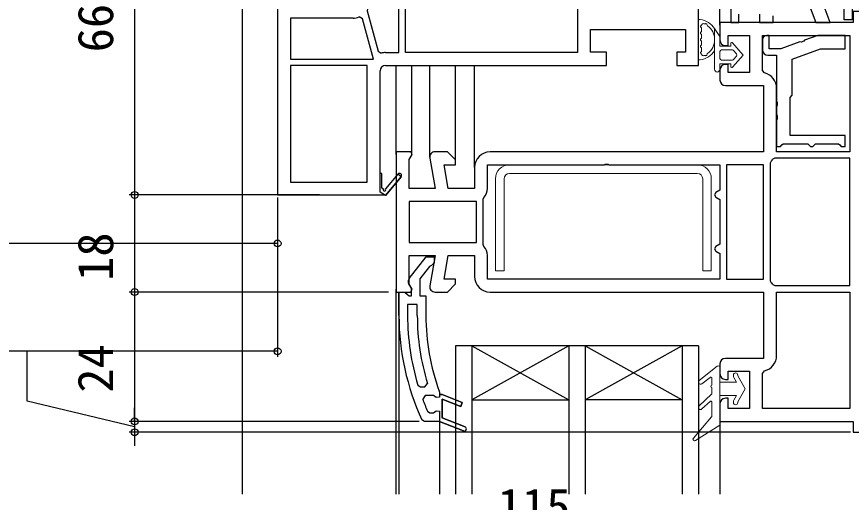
# Model space of a CAD drawing. Units: millimetres, scale not verified. Extents: x -525 to 525, y -783 to 778.
# Drawn here: x -394.9 to -240.2, y 119.3 to 209.4 of the extents above; entities that cross this region are included whole.
import ezdxf
from ezdxf.enums import TextEntityAlignment as Align

# ---------------------------------------------------------------- set-up
doc = ezdxf.new("R2010")
doc.units = ezdxf.units.MM
doc.header["$LTSCALE"] = 4
for name, color, linetype in [('0-3_YKK_11', 7, 'Continuous'), ('0-4_YKK_12', 2, 'Continuous'), ('0-7_YKK_D', 6, 'Continuous')]:
    doc.layers.add(name, color=color, linetype=linetype)
doc.layers.add('0-5_YKK_13', color=4, linetype='Continuous', lineweight=18)
doc.styles.add('ＭＳ ゴシック', font='')
doc.styles.get('ＭＳ ゴシック').set_extended_font_data('MS Gothic')

msp = doc.modelspace()

# ---------------------------------------------------------------- linework, layer by layer
at = {"layer": '0-3_YKK_11'}
for p, q in [((-256.6, 205.143), (-256.6, 203.243)), ((-326.5, 202.743), (-324, 202.743)), ((-264.5, 199.542), (-264.5, 197.642)), ((-327.5, 176.843), (-327.5, 180.343)), ((-264.5, 145.042), (-264.5, 143.142))]:
    msp.add_line(p, q, dxfattribs=at)
for points in [[(-240, 251.843), (-240, 208.843), (-241.5, 208.843), (-241.5, 210.943), (-244.5, 210.943), (-244.5, 212.443), (-241.5, 212.443), (-241.5, 244.843), (-255, 244.843), (-255, 243.043), (-252, 243.043), (-252, 241.543), (-255.5, 241.543)], [(-326.5, 200.343), (-285.5, 200.343), (-285.5, 202.843), (-288.5, 202.843), (-288.5, 207.043), (-270.9, 207.043), (-270.9, 202.843), (-272.5, 202.843), (-272.5, 200.343), (-268.5, 200.343), (-268.5, 241.343)], [(-346.5, 218.343), (-346.5, 176.343), (-326.634, 176.343), (-326.5, 176.266), (-323.595, 179.684), (-324.205, 180.202), (-326.516, 177.483)], [(-324, 202.743), (-324, 215.943), (-329.6, 215.943), (-329.6, 212.043)], [(-248.064, 211.935), (-246.756, 208.343), (-244.096, 208.343), (-245.734, 212.843)], [(-329.856, 210.852), (-329.883, 210.517), (-327.872, 203.011), (-327.275, 202.654)], [(-262.5, 211.343), (-262.5, 208.343), (-261, 208.343), (-261, 209.843)], [(-344.1, 201.543), (-328.721, 201.543), (-330.726, 209.027), (-331.399, 209.36)], [(-332.5, 209.143), (-344.1, 209.143), (-344.1, 201.543)], [(-238, 132.342), (-238, 210.342), (-239.8, 210.342), (-239.8, 208.342), (-264.5, 208.342), (-264.5, 205.042)], [(-257.141, 209.843), (-257.141, 208.343), (-254.641, 208.343), (-254.641, 209.541)], [(-263.5, 204.042), (-263, 204.042), (-263, 205.942), (-259, 205.942), (-259, 199.042), (-263, 199.042), (-263, 200.542), (-263.5, 200.542)], [(-256.218, 198.961), (-256.6, 199.447), (-256.6, 205.942), (-240.4, 205.942)], [(-241.3, 187.343), (-251.5, 187.343), (-251.5, 194.443), (-251.1, 194.843), (-251.1, 201.547), (-245.89, 203.443), (-241.3, 203.443), (-241.3, 205.943), (-246.331, 205.943), (-248.823, 205.036), (-248.954, 204.861), (-249.471, 204.673), (-249.684, 204.723), (-253.2, 203.443), (-255.4, 203.443), (-255.4, 205.943), (-255.8, 205.943)], [(-240.4, 205.942), (-240.4, 184.342), (-254, 184.342), (-254, 196.142)], [(-255.6, 202.243), (-254, 202.243), (-254, 193.701), (-253.88, 193.518), (-253.88, 192.968), (-254, 192.785), (-254, 191.201), (-253.88, 191.018), (-253.88, 190.468), (-254, 190.285), (-254, 185.343), (-253.3, 185.343), (-253, 185.643), (-252.8, 185.843), (-248.2, 185.843), (-248, 185.643), (-247.7, 185.343), (-247.3, 185.343), (-247, 185.643), (-246.8, 185.843), (-242.5, 185.843), (-242.3, 185.643), (-242, 185.343), (-241.3, 185.343), (-241.3, 187.343)], [(-326.894, 177.417), (-327.2, 177.594), (-327.2, 180.343), (-327.5, 180.343), (-327.5, 199.343)], [(-263.5, 196.642), (-256.4, 196.642), (-256.4, 184.342), (-307.1, 184.342)], [(-318.285, 183.169), (-317.293, 177.542), (-322.1, 177.542), (-322.1, 182.899), (-321.52, 183.827), (-321.805, 184.342), (-324.5, 184.342), (-324.5, 158.342), (-321.805, 158.342), (-321.52, 158.858), (-322.1, 159.786), (-322.1, 165.142), (-317.293, 165.142), (-318.285, 159.516)], [(-310, 181.442), (-310, 177.542), (-314.856, 177.542), (-315.632, 181.942), (-313.5, 181.942), (-313.5, 182.842), (-315, 184.342), (-317.3, 184.342)], [(-255.024, 182.631), (-255.2, 182.25), (-255.2, 160.435), (-255.024, 160.054)], [(-240.4, 159.542), (-240.4, 183.142), (-254.308, 183.142), (-254.689, 182.966)], [(-307.6, 177.542), (-307.6, 181.942), (-285.958, 181.942), (-285.775, 182.062), (-285.225, 182.062), (-285.042, 181.942), (-264.5, 181.942), (-264.5, 177.209), (-265.25, 176.776), (-265.5, 176.342), (-265.25, 175.909), (-264.5, 175.476), (-264.5, 167.209), (-265.25, 166.776), (-265.5, 166.342), (-265.25, 165.909), (-264.5, 165.476), (-264.5, 160.742)], [(-323.595, 179.684), (-326.5, 176.266), (-327.5, 176.843)], [(-308.262, 166.798), (-308.4, 167.142), (-308.4, 175.542), (-308.262, 175.887)], [(-322.087, 160.859), (-318.975, 164.842), (-317.5, 164.842), (-317.5, 163.741), (-317.975, 163.242), (-318.345, 163.05), (-320.1, 160.804), (-320.1, 157.642), (-319, 157.642), (-319, 153.975)], [(-317.3, 158.342), (-315, 158.342), (-313.5, 159.842), (-313.5, 160.742), (-315.632, 160.742), (-314.856, 165.142), (-310, 165.142), (-310, 161.242)], [(-264.5, 160.742), (-307.6, 160.742), (-307.6, 165.142)], [(-324, 153.975), (-324, 158.342), (-322.9, 158.342), (-322.404, 157.905), (-322.106, 157.642), (-321.7, 157.642), (-321.7, 159.042), (-321.9, 159.442)], [(-254.689, 159.719), (-254.308, 159.542), (-240.4, 159.542)], [(-307.1, 158.342), (-256.4, 158.342), (-256.4, 146.042), (-263.5, 146.042)], [(-240.4, 158.342), (-240.4, 136.742), (-256.6, 136.742), (-256.6, 143.238), (-256.218, 143.724)], [(-254, 146.542), (-254, 158.342), (-240.4, 158.342)], [(-320.6, 153.975), (-320.6, 156.042), (-322.4, 156.042), (-322.4, 153.975)], [(-263.5, 142.142), (-263, 142.142), (-263, 143.642), (-259, 143.642), (-259, 136.742), (-263, 136.742), (-263, 138.642), (-263.5, 138.642)], [(-320.491, 141.097), (-320.013, 140.742), (-319.176, 140.742), (-318.699, 141.39)], [(-311.752, 133.314), (-316, 135.005), (-316, 138.481), (-312.548, 137.108), (-312.252, 137.851), (-316, 139.342), (-316.5, 139.342), (-316.5, 138.842), (-317.09, 138.767), (-317.575, 139.142), (-317.6, 139.142), (-319.135, 139.142), (-319.604, 138.468)], [(-316.53, 139.96), (-316.5, 139.789), (-316.5, 139.342), (-316, 139.342), (-312.252, 137.851), (-312.548, 137.108), (-316, 138.481), (-316, 135.005), (-311.752, 133.314)], [(-318.705, 136.243), (-318.247, 135.942), (-317.575, 135.942), (-317.09, 136.317), (-316.5, 136.242), (-316.5, 134.342), (-312.048, 132.571), (-316.5, 134.342), (-319.282, 134.342), (-319.736, 134.632)], [(-264.5, 137.642), (-264.5, 134.342), (-239.8, 134.342), (-239.8, 132.342), (-238, 132.342)]]:
    msp.add_lwpolyline(points, dxfattribs=at)
for points in [[(-322.8, 215.943), (-290.9, 215.943), (-290.9, 202.743), (-322.8, 202.743)], [(-329.9, 178.743), (-329.9, 200.343), (-344.1, 200.343), (-344.1, 178.743)], [(-263.3, 181.942), (-263.3, 160.742), (-256.4, 160.742), (-256.4, 181.942)], [(-322.1, 167.542), (-309.6, 167.542), (-309.6, 175.142), (-322.1, 175.142)]]:
    msp.add_lwpolyline(points, close=True, dxfattribs=at)
for centre, radius, start, end in [((-332.5, 212.043), 2.9, 270.00001, 292.31385), ((-255.8, 205.143), 0.8, 90.00001, 179.99999), ((-263.5, 205.042), 1, 180.00001, 269.99999), ((-326.5, 199.343), 3.4, 90.00002, 103.17387), ((-255.6, 203.243), 1, 180.00001, 269.99999), ((-326.5, 199.343), 1, 90.00001, 179.99999), ((-263.5, 199.542), 1, 90.00001, 179.99999), ((-256.9, 196.142), 2.9, 0.00001, 76.39104), ((-263.5, 197.642), 1, 180.00001, 269.99999), ((-317.3, 183.342), 1, 90, 189.99998), ((-307.1, 181.442), 2.9, 90.00001, 179.99999), ((-256.9, 184.842), 2.9, 310.32022, 319.67978), ((-323.9, 179.943), 0.4, 319.64297, 139.64297), ((-326.678, 177.292), 0.25, 150, 49.64297), ((-326.678, 177.292), 0.25, 150, 49.64299), ((-310, 177.542), 2.4, 316.39717, 0), ((-310, 165.142), 2.4, 360, 43.60283), ((-307.1, 161.242), 2.9, 180.00001, 269.99999), ((-321.3, 160.242), 1, 141.91328, 233.13011), ((-317.3, 159.342), 1, 170.00002, 270), ((-256.9, 157.842), 2.9, 40.32022, 49.67978), ((-278, 153.975), 46, 180.00001, 204.86598), ((-278, 153.975), 44.4, 179.99999, 196.86019), ((-278, 153.975), 42.6, 179.99999, 197.18277), ((-278, 153.975), 41, 179.99999, 199.98888), ((-263.5, 145.042), 1, 90.00001, 179.99999), ((-256.9, 146.542), 2.9, 283.60896, 359.99999), ((-263.5, 143.142), 1, 180.00001, 269.99999), ((-278, 153.975), 44.4, 200.44221, 203.53922), ((-263.5, 137.642), 1, 90.00001, 179.99999), ((-311.9, 132.942), 0.4, 248.30059, 68.30061), ((-311.9, 132.942), 0.4, 248.30059, 68.30061)]:
    msp.add_arc(centre, radius, start, end, dxfattribs=at)
at = {"layer": '0-4_YKK_12'}
for p, q in [((-353, 120.842), (-353, 340.491)), ((-264.5, 207.843), (-264.5, 218.575)), ((-324.5, 183.843), (-324.5, 200.343)), ((-321.6, 183.843), (-321.6, 200.343)), ((-318.3, 183.343), (-318.3, 200.343)), ((-313.5, 182.636), (-313.5, 200.343)), ((-310, 181.443), (-310, 200.343)), ((-324.5, 120.842), (-324.5, 158.842)), ((-324, 158.342), (-324, 120.842)), ((-268.5, 148.342), (-313.501, 148.342)), ((-313.497, 148.342), (-313.499, 120.842)), ((-310.5, 148.342), (-310.5, 120.842)), ((-310.5, 148.342), (-292.5, 138.342)), ((-292.5, 148.342), (-310.5, 138.342)), ((-292.5, 148.342), (-292.5, 120.842)), ((-289.5, 148.342), (-289.5, 120.842)), ((-271.5, 148.342), (-289.5, 138.342)), ((-289.5, 148.342), (-271.5, 138.342)), ((-271.5, 148.342), (-271.5, 120.842)), ((-268.5, 148.342), (-268.5, 120.842)), ((-310.5, 138.342), (-292.5, 138.342)), ((-271.5, 138.342), (-289.5, 138.342)), ((-264.5, 134.842), (-264.5, 120.842)), ((-316.5, 134.342), (-316.5, 120.842))]:
    msp.add_line(p, q, dxfattribs=at)
at = {"layer": '0-5_YKK_13'}
for p, q in [((-268.5, 208.607), (-268.5, 201.679)), ((-267.9, 207.207), (-267.9, 206.775)), ((-267.9, 205.975), (-267.9, 205.543)), ((-265.5, 199.642), (-265.5, 207.192)), ((-267.9, 204.743), (-267.9, 204.311)), ((-264.5, 205.743), (-264.5, 203.943)), ((-264.5, 205.743), (-264.5, 203.943)), ((-262.5, 203.943), (-262.5, 204.441)), ((-262.5, 204.441), (-262.5, 203.943)), ((-262.144, 204.572), (-260.2, 202.293)), ((-260.2, 202.293), (-262.144, 204.572)), ((-267.9, 203.511), (-267.9, 203.079)), ((-264.5, 203.943), (-262.5, 203.943)), ((-262.5, 203.943), (-264.5, 203.943)), ((-264.5, 202.943), (-264.5, 201.643)), ((-264.5, 202.943), (-264.5, 201.643)), ((-262.2, 203.243), (-264.2, 203.243)), ((-262.2, 203.243), (-264.2, 203.243)), ((-261.418, 202.488), (-261.972, 203.138)), ((-261.418, 202.488), (-261.972, 203.138)), ((-264.2, 201.343), (-262.2, 201.343)), ((-264.2, 201.343), (-262.2, 201.343)), ((-260.2, 202.293), (-262.144, 200.014)), ((-260.2, 202.293), (-262.144, 200.014)), ((-261.972, 201.448), (-261.418, 202.098)), ((-261.418, 202.098), (-261.972, 201.448)), ((-264.5, 200.643), (-264.5, 199.643)), ((-262.5, 200.643), (-264.5, 200.643)), ((-264.5, 200.643), (-264.5, 199.643)), ((-262.5, 200.643), (-264.5, 200.643)), ((-262.5, 200.145), (-262.5, 200.643)), ((-262.5, 200.643), (-262.5, 200.145)), ((-303.5, 181.942), (-268.7, 181.942)), ((-303.5, 180.342), (-268.7, 180.342)), ((-306.1, 179.342), (-306.1, 162.242)), ((-304.5, 179.342), (-304.5, 162.242)), ((-267.7, 179.342), (-267.7, 162.242)), ((-266.1, 179.342), (-266.1, 162.242)), ((-306.1, 162.242), (-304.5, 162.242)), ((-267.7, 162.242), (-266.1, 162.242)), ((-268.346, 141.958), (-264.984, 144.579)), ((-264.5, 144.343), (-264.5, 133.643)), ((-266.323, 142.515), (-267.855, 141.326)), ((-266, 141.065), (-266, 142.357)), ((-262, 142.71), (-262, 142.942)), ((-261.445, 141.642), (-261.946, 142.51)), ((-261.2, 142.817), (-261.2, 142.942)), ((-259.8, 140.392), (-261.2, 142.817)), ((-261.445, 141.642), (-264.5, 141.642)), ((-266.064, 139.383), (-268.372, 137.235)), ((-266, 139.53), (-266, 140.665)), ((-259.8, 140.392), (-261.2, 137.968)), ((-266.336, 138.037), (-267.828, 136.65)), ((-266, 135.316), (-266, 137.891)), ((-261.445, 139.142), (-264.5, 139.142)), ((-262, 137.842), (-262, 138.075)), ((-261.445, 139.142), (-261.946, 138.275)), ((-261.2, 137.842), (-261.2, 137.968)), ((-266.048, 135.186), (-269.428, 131.238)), ((-264.5, 133.643), (-269.04, 130.789))]:
    msp.add_line(p, q, dxfattribs=at)
msp.add_lwpolyline([(-265.5, 207.192), (-264.5, 205.743), (-265.5, 207.192)], dxfattribs=at)
for centre, radius, start, end in [((-268.2, 208.607), 0.3, 81.79391, 180), ((-268.7, 205.143), 3.8, 32.63687, 81.79391), ((-267.9, 207.607), 0.2, 121.83486, 233.1301), ((-268.2, 207.207), 0.3, 0, 53.1301), ((-268.164, 208.032), 0.3, 301.83486, 339.97791), ((-267.6, 207.826), 0.3, 67.71823, 159.97791), ((-268.7, 205.143), 3.2, 66.85224, 67.71823), ((-267.324, 208.361), 0.3, 246.85224, 296.63299), ((-267.1, 207.914), 0.2, 3.36701, 116.63299), ((-266.601, 207.944), 0.3, 183.36701, 233.14776), ((-268.7, 205.143), 3.2, 306.85224, 53.14776), ((-267.9, 206.375), 0.2, 126.8699, 233.1301), ((-268.2, 206.775), 0.3, 306.8699, 0), ((-268.2, 205.975), 0.3, 0, 53.1301), ((-267.9, 205.143), 0.2, 126.8699, 233.1301), ((-268.2, 205.543), 0.3, 306.8699, 0), ((-268.2, 204.743), 0.3, 0, 53.1301), ((-268.2, 204.311), 0.3, 306.8699, 0), ((-262.298, 204.441), 0.202, 40.46378, 179.99997), ((-262.298, 204.441), 0.202, 40.46381, 180), ((-268.7, 205.143), 3.8, 278.20609, 327.36313), ((-267.9, 203.911), 0.2, 126.8699, 233.1301), ((-267.9, 202.679), 0.2, 126.8699, 238.16514), ((-268.2, 203.511), 0.3, 0, 53.1301), ((-268.2, 203.079), 0.3, 306.8699, 0), ((-264.2, 202.943), 0.3, 90, 180), ((-264.2, 202.943), 0.3, 90, 180), ((-262.2, 202.943), 0.3, 40.46381, 90), ((-262.2, 202.943), 0.3, 40.46381, 90), ((-268.2, 201.679), 0.3, 180, 278.20609), ((-268.164, 202.254), 0.3, 20.02209, 58.16514), ((-267.6, 202.46), 0.3, 200.02209, 292.28177), ((-268.7, 205.143), 3.2, 292.28177, 293.14776), ((-267.324, 201.925), 0.3, 63.36701, 113.14776), ((-267.1, 202.372), 0.2, 243.36701, 356.63299), ((-266.601, 202.342), 0.3, 126.85224, 176.63299), ((-264.2, 201.643), 0.3, 180, 270), ((-264.2, 201.643), 0.3, 180, 270), ((-262.2, 201.643), 0.3, 270, 319.53619), ((-262.2, 201.643), 0.3, 270, 319.53619), ((-261.646, 202.293), 0.3, 319.53619, 40.46381), ((-261.646, 202.293), 0.3, 319.53619, 40.46381), ((-265, 199.643), 0.5, 179.88541, 0), ((-265, 199.642), 0.5, 180.11462, 359.88538), ((-265, 199.643), 0.5, 359.88533, 359.99998), ((-262.298, 200.145), 0.202, 180, 319.53619), ((-262.298, 200.145), 0.202, 180, 319.53619), ((-303.5, 179.342), 2.6, 90, 180), ((-268.7, 179.342), 2.6, 0, 90), ((-303.5, 179.342), 1, 90, 180), ((-268.7, 179.342), 1, 0, 90), ((-264.8, 144.343), 0.3, 0, 127.94551), ((-266.2, 142.357), 0.2, 0, 127.81232), ((-261.6, 142.942), 0.4, 0, 180), ((-261.6, 142.71), 0.4, 180, 210), ((-268.1, 141.643), 0.4, 127.94551, 307.81232), ((-266, 140.865), 0.2, 90, 270), ((-266.2, 139.53), 0.2, 312.9326, 0), ((-266.2, 137.891), 0.2, 0, 132.9326), ((-261.6, 138.075), 0.4, 150, 180), ((-261.6, 137.842), 0.4, 180, 0), ((-268.1, 136.943), 0.4, 132.9326, 312.9326), ((-266.2, 135.316), 0.2, 319.43895, 0), ((-269.2, 131.043), 0.3, 139.43895, 302.15282)]:
    msp.add_arc(centre, radius, start, end, dxfattribs=at)
at = {"layer": '0-7_YKK_D'}
for p, q in [((-373, 242.342), (-373, 176.342)), ((-338.734, 176.342), (-374, 176.342)), ((-339.734, 176.342), (-374, 176.342)), ((-373, 176.342), (-373, 158.342)), ((-346.5, 175.843), (-346.5, 146.342)), ((-346.5, 175.843), (-346.5, 166.342)), ((-325.934, 158.342), (-374, 158.342)), ((-326.934, 158.342), (-374, 158.342)), ((-373, 158.342), (-373, 134.342)), ((-346.5, 147.342), (-507.245, 147.342)), ((-373, 134.342), (-373, 136.892)), ((-320.282, 134.342), (-374, 134.342)), ((-320.282, 134.342), (-374, 134.342)), ((-373, 134.342), (-373, 132.342)), ((-373, 134.342), (-373, 132.342)), ((-240.3, 132.342), (-374, 132.342)), ((-373, 132.342), (-373, 129.792))]:
    msp.add_line(p, q, dxfattribs=at)
for points in [[(-346.5, 167.342), (-425.772, 167.342), (-499.751, 167.342)], [(-373, 133.342), (-392.921, 138.129), (-392.921, 147.344)]]:
    msp.add_lwpolyline(points, dxfattribs=at)
for centre in [(-373, 176.342), (-373, 176.342), (-346.5, 167.342), (-373, 158.342), (-373, 158.342), (-346.5, 147.342), (-373, 134.342), (-373, 134.342), (-373, 132.342)]:
    msp.add_circle(centre, 0.637, dxfattribs=at)

# ---------------------------------------------------------------- texts
at = {"layer": '0-7_YKK_D', "style": 'ＭＳ ゴシック'}
for s, p in [('66', (-375, 202.797)), ('18', (-375, 160.414)), ('24', (-375, 139.669))]:
    msp.add_text(s, height=6.598, rotation=90, dxfattribs=at).set_placement(p, align=Align.BOTTOM_LEFT)
msp.add_text('115', height=6.598, dxfattribs=at).set_placement((-305.676, 113.342), align=Align.BOTTOM_LEFT)

doc.saveas('drawing.dxf')
